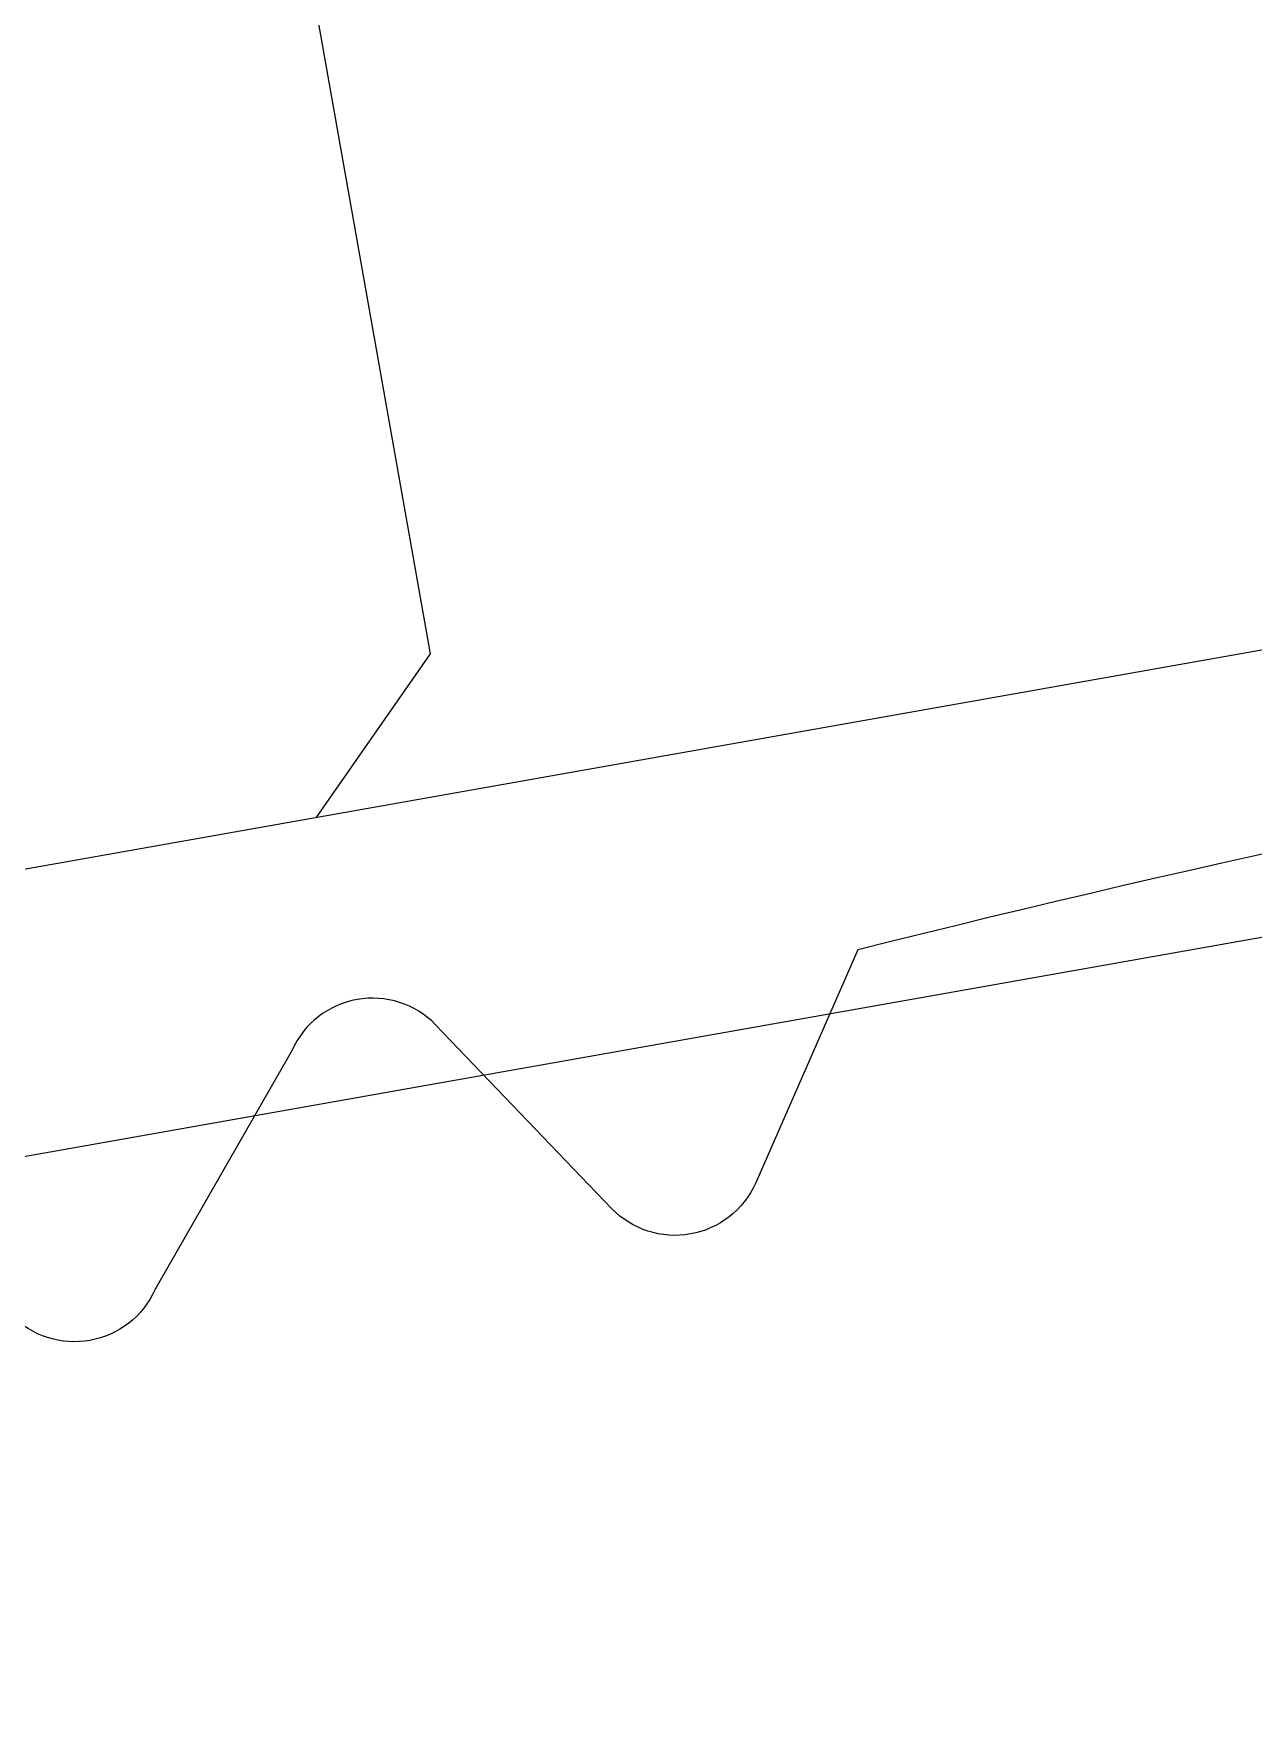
# Model space of a CAD drawing. Header units: millimetres. Extents: x -65527 to 8894748, y -37603 to 223697.
# Drawn here: x -31406.24 to -31402.03, y 101068.31 to 101074.08 of the extents above; entities that cross this region are included whole.
import ezdxf

# ---------------------------------------------------------------- set-up
doc = ezdxf.new("R2010")
doc.units = ezdxf.units.MM
doc.header["$LTSCALE"] = 10
doc.layers.add('Архитектура', color=251, linetype='Continuous')

msp = doc.modelspace()

# ---------------------------------------------------------------- linework, layer by layer
at = {"layer": 'Архитектура', "lineweight": 25, "transparency": 33554684}
msp.add_lwpolyline([(-31405.2637, 101071.3714), (-31404.8686, 101071.9367), (-31412.0183, 101112.2763), (-31412.5836, 101112.6714), (-31414.1443, 101112.3948)], dxfattribs=at)
msp.add_lwpolyline([(-31405.2637, 101071.3714), (-31404.8686, 101071.9367), (-31412.0183, 101112.2763), (-31412.5836, 101112.6714), (-31414.1443, 101112.3948)], dxfattribs=at)
msp.add_lwpolyline([(-31405.2637, 101071.3714), (-31404.8686, 101071.9367), (-31412.0183, 101112.2763), (-31412.5836, 101112.6714), (-31414.1443, 101112.3948)], dxfattribs=at)
msp.add_lwpolyline([(-31405.2637, 101071.3714), (-31404.8686, 101071.9367), (-31412.0183, 101112.2763), (-31412.5836, 101112.6714), (-31414.1443, 101112.3948)], dxfattribs=at)
msp.add_lwpolyline([(-31405.2637, 101071.3714), (-31404.8686, 101071.9367), (-31412.0183, 101112.2763), (-31412.5836, 101112.6714), (-31414.1443, 101112.3948)], dxfattribs=at)
msp.add_lwpolyline([(-31405.2637, 101071.3714), (-31404.8686, 101071.9367), (-31412.0183, 101112.2763), (-31412.5836, 101112.6714), (-31414.1443, 101112.3948)], dxfattribs=at)
msp.add_lwpolyline([(-31405.2637, 101071.3714), (-31404.8686, 101071.9367), (-31412.0183, 101112.2763), (-31412.5836, 101112.6714), (-31414.1443, 101112.3948)], dxfattribs=at)
msp.add_lwpolyline([(-31405.2637, 101071.3714), (-31404.8686, 101071.9367), (-31412.0183, 101112.2763), (-31412.5836, 101112.6714), (-31414.1443, 101112.3948)], dxfattribs=at)
msp.add_lwpolyline([(-31405.2637, 101071.3714), (-31404.8686, 101071.9367), (-31412.0183, 101112.2763), (-31412.5836, 101112.6714), (-31414.1443, 101112.3948)], dxfattribs=at)
msp.add_lwpolyline([(-31405.2637, 101071.3714), (-31404.8686, 101071.9367), (-31412.0183, 101112.2763), (-31412.5836, 101112.6714), (-31414.1443, 101112.3948)], dxfattribs=at)
msp.add_lwpolyline([(-31405.2637, 101071.3714), (-31404.8686, 101071.9367), (-31412.0183, 101112.2763), (-31412.5836, 101112.6714), (-31414.1443, 101112.3948)], dxfattribs=at)
msp.add_lwpolyline([(-31405.2637, 101071.3714), (-31404.8686, 101071.9367), (-31412.0183, 101112.2763), (-31412.5836, 101112.6714), (-31414.1443, 101112.3948)], dxfattribs=at)
msp.add_lwpolyline([(-31405.2637, 101071.3714), (-31404.8686, 101071.9367), (-31412.0183, 101112.2763), (-31412.5836, 101112.6714), (-31414.1443, 101112.3948)], dxfattribs=at)
msp.add_lwpolyline([(-31405.2637, 101071.3714), (-31404.8686, 101071.9367), (-31412.0183, 101112.2763), (-31412.5836, 101112.6714), (-31414.1443, 101112.3948)], dxfattribs=at)
msp.add_lwpolyline([(-31405.2637, 101071.3714), (-31404.8686, 101071.9367), (-31412.0183, 101112.2763), (-31412.5836, 101112.6714), (-31414.1443, 101112.3948)], dxfattribs=at)
msp.add_lwpolyline([(-31405.2637, 101071.3714), (-31404.8686, 101071.9367), (-31412.0183, 101112.2763), (-31412.5836, 101112.6714), (-31414.1443, 101112.3948)], dxfattribs=at)
msp.add_lwpolyline([(-31405.2637, 101071.3714), (-31404.8686, 101071.9367), (-31412.0183, 101112.2763), (-31412.5836, 101112.6714), (-31414.1443, 101112.3948)], dxfattribs=at)
msp.add_lwpolyline([(-31405.2637, 101071.3714), (-31404.8686, 101071.9367), (-31412.0183, 101112.2763), (-31412.5836, 101112.6714), (-31414.1443, 101112.3948)], dxfattribs=at)
msp.add_lwpolyline([(-31405.2637, 101071.3714), (-31404.8686, 101071.9367), (-31412.0183, 101112.2763), (-31412.5836, 101112.6714), (-31414.1443, 101112.3948)], dxfattribs=at)
msp.add_lwpolyline([(-31405.2637, 101071.3714), (-31404.8686, 101071.9367), (-31412.0183, 101112.2763), (-31412.5836, 101112.6714), (-31414.1443, 101112.3948)], dxfattribs=at)
msp.add_lwpolyline([(-31405.2637, 101071.3714), (-31404.8686, 101071.9367), (-31412.0183, 101112.2763), (-31412.5836, 101112.6714), (-31414.1443, 101112.3948)], dxfattribs=at)
msp.add_lwpolyline([(-31405.2637, 101071.3714), (-31404.8686, 101071.9367), (-31412.0183, 101112.2763), (-31412.5836, 101112.6714), (-31414.1443, 101112.3948)], dxfattribs=at)
msp.add_lwpolyline([(-31405.2637, 101071.3714), (-31404.8686, 101071.9367), (-31412.0183, 101112.2763), (-31412.5836, 101112.6714), (-31414.1443, 101112.3948)], dxfattribs=at)
msp.add_lwpolyline([(-31405.2637, 101071.3714), (-31404.8686, 101071.9367), (-31412.0183, 101112.2763), (-31412.5836, 101112.6714), (-31414.1443, 101112.3948)], dxfattribs=at)
msp.add_lwpolyline([(-31405.2637, 101071.3714), (-31404.8686, 101071.9367), (-31412.0183, 101112.2763), (-31412.5836, 101112.6714), (-31414.1443, 101112.3948)], dxfattribs=at)
msp.add_lwpolyline([(-31405.2637, 101071.3714), (-31404.8686, 101071.9367), (-31412.0183, 101112.2763), (-31412.5836, 101112.6714), (-31414.1443, 101112.3948)], dxfattribs=at)
msp.add_lwpolyline([(-31405.2637, 101071.3714), (-31404.8686, 101071.9367), (-31412.0183, 101112.2763), (-31412.5836, 101112.6714), (-31414.1443, 101112.3948)], dxfattribs=at)
msp.add_lwpolyline([(-31405.2637, 101071.3714), (-31404.8686, 101071.9367), (-31412.0183, 101112.2763), (-31412.5836, 101112.6714), (-31414.1443, 101112.3948)], dxfattribs=at)
msp.add_lwpolyline([(-31405.2637, 101071.3714), (-31404.8686, 101071.9367), (-31412.0183, 101112.2763), (-31412.5836, 101112.6714), (-31414.1443, 101112.3948)], dxfattribs=at)
msp.add_lwpolyline([(-31405.2637, 101071.3714), (-31404.8686, 101071.9367), (-31412.0183, 101112.2763), (-31412.5836, 101112.6714), (-31414.1443, 101112.3948)], dxfattribs=at)
msp.add_lwpolyline([(-31405.2637, 101071.3714), (-31404.8686, 101071.9367), (-31412.0183, 101112.2763), (-31412.5836, 101112.6714), (-31414.1443, 101112.3948)], dxfattribs=at)
msp.add_lwpolyline([(-31405.2637, 101071.3714), (-31404.8686, 101071.9367), (-31412.0183, 101112.2763), (-31412.5836, 101112.6714), (-31414.1443, 101112.3948)], dxfattribs=at)
msp.add_lwpolyline([(-31405.2637, 101071.3714), (-31404.8686, 101071.9367), (-31412.0183, 101112.2763), (-31412.5836, 101112.6714), (-31414.1443, 101112.3948)], dxfattribs=at)
msp.add_lwpolyline([(-31405.2637, 101071.3714), (-31404.8686, 101071.9367), (-31412.0183, 101112.2763), (-31412.5836, 101112.6714), (-31414.1443, 101112.3948)], dxfattribs=at)
msp.add_lwpolyline([(-31405.2637, 101071.3714), (-31404.8686, 101071.9367), (-31412.0183, 101112.2763), (-31412.5836, 101112.6714), (-31414.1443, 101112.3948)], dxfattribs=at)
msp.add_lwpolyline([(-31405.2637, 101071.3714), (-31404.8686, 101071.9367), (-31412.0183, 101112.2763), (-31412.5836, 101112.6714), (-31414.1443, 101112.3948)], dxfattribs=at)
msp.add_lwpolyline([(-31405.2637, 101071.3714), (-31404.8686, 101071.9367), (-31412.0183, 101112.2763), (-31412.5836, 101112.6714), (-31414.1443, 101112.3948)], dxfattribs=at)
for points in [[(-31396.9281, 101107.0674), (-31391.1438, 101074.4312, 0.414326), (-31390.5078, 101073.9866), (-31389.1872, 101074.2207, 0.410627), (-31388.7415, 101074.8499), (-31388.8598, 101075.517, 0.492552), (-31389.1245, 101075.7178), (-31389.6226, 101075.6295, -0.441111), (-31389.9053, 101075.827), (-31390.1733, 101077.6812, -0.208057), (-31389.8929, 101078.537, -0.000016), (-31387.9654, 101081.2919, -0.439819), (-31386.5221, 101081.5477, -0.000016), (-31383.7652, 101079.623, -0.208057), (-31383.2078, 101078.9157), (-31382.8223, 101077.0824, -0.441111), (-31383.0198, 101076.7997), (-31383.518, 101076.7115, 0.492552), (-31383.6975, 101076.432), (-31383.5793, 101075.7648, 0.410627), (-31382.9445, 101075.3271), (-31381.624, 101075.5612, 0.414326), (-31381.1795, 101076.1972), (-31386.9639, 101108.8334, 0.523933)], [(-31396.9281, 101107.0674), (-31391.1438, 101074.4312, 0.414326), (-31390.5078, 101073.9866), (-31389.1872, 101074.2207, 0.410627), (-31388.7415, 101074.8499), (-31388.8598, 101075.517, 0.492552), (-31389.1245, 101075.7178), (-31389.6226, 101075.6295, -0.441111), (-31389.9053, 101075.827), (-31390.1733, 101077.6812, -0.208057), (-31389.8929, 101078.537, -0.000016), (-31387.9654, 101081.2919, -0.439819), (-31386.5221, 101081.5477, -0.000016), (-31383.7652, 101079.623, -0.208057), (-31383.2078, 101078.9157), (-31382.8223, 101077.0824, -0.441111), (-31383.0198, 101076.7997), (-31383.518, 101076.7115, 0.492552), (-31383.6975, 101076.432), (-31383.5793, 101075.7648, 0.410627), (-31382.9445, 101075.3271), (-31381.624, 101075.5612, 0.414326), (-31381.1795, 101076.1972), (-31386.9639, 101108.8334, 0.523933)], [(-31396.9281, 101107.0674), (-31391.1438, 101074.4312, 0.414326), (-31390.5078, 101073.9866), (-31389.1872, 101074.2207, 0.410627), (-31388.7415, 101074.8499), (-31388.8598, 101075.517, 0.492552), (-31389.1245, 101075.7178), (-31389.6226, 101075.6295, -0.441111), (-31389.9053, 101075.827), (-31390.1733, 101077.6812, -0.208057), (-31389.8929, 101078.537, -0.000016), (-31387.9654, 101081.2919, -0.439819), (-31386.5221, 101081.5477, -0.000016), (-31383.7652, 101079.623, -0.208057), (-31383.2078, 101078.9157), (-31382.8223, 101077.0824, -0.441111), (-31383.0198, 101076.7997), (-31383.518, 101076.7115, 0.492552), (-31383.6975, 101076.432), (-31383.5793, 101075.7648, 0.410627), (-31382.9445, 101075.3271), (-31381.624, 101075.5612, 0.414326), (-31381.1795, 101076.1972), (-31386.9639, 101108.8334, 0.523933)], [(-31396.9281, 101107.0674), (-31391.1438, 101074.4312, 0.414326), (-31390.5078, 101073.9866), (-31389.1872, 101074.2207, 0.410627), (-31388.7415, 101074.8499), (-31388.8598, 101075.517, 0.492552), (-31389.1245, 101075.7178), (-31389.6226, 101075.6295, -0.441111), (-31389.9053, 101075.827), (-31390.1733, 101077.6812, -0.208057), (-31389.8929, 101078.537, -0.000016), (-31387.9654, 101081.2919, -0.439819), (-31386.5221, 101081.5477, -0.000016), (-31383.7652, 101079.623, -0.208057), (-31383.2078, 101078.9157), (-31382.8223, 101077.0824, -0.441111), (-31383.0198, 101076.7997), (-31383.518, 101076.7115, 0.492552), (-31383.6975, 101076.432), (-31383.5793, 101075.7648, 0.410627), (-31382.9445, 101075.3271), (-31381.624, 101075.5612, 0.414326), (-31381.1795, 101076.1972), (-31386.9639, 101108.8334, 0.523933)], [(-31396.9281, 101107.0674), (-31391.1438, 101074.4312, 0.414326), (-31390.5078, 101073.9866), (-31389.1872, 101074.2207, 0.410627), (-31388.7415, 101074.8499), (-31388.8598, 101075.517, 0.492552), (-31389.1245, 101075.7178), (-31389.6226, 101075.6295, -0.441111), (-31389.9053, 101075.827), (-31390.1733, 101077.6812, -0.208057), (-31389.8929, 101078.537, -0.000016), (-31387.9654, 101081.2919, -0.439819), (-31386.5221, 101081.5477, -0.000016), (-31383.7652, 101079.623, -0.208057), (-31383.2078, 101078.9157), (-31382.8223, 101077.0824, -0.441111), (-31383.0198, 101076.7997), (-31383.518, 101076.7115, 0.492552), (-31383.6975, 101076.432), (-31383.5793, 101075.7648, 0.410627), (-31382.9445, 101075.3271), (-31381.624, 101075.5612, 0.414326), (-31381.1795, 101076.1972), (-31386.9639, 101108.8334, 0.523933)], [(-31396.9281, 101107.0674), (-31391.1438, 101074.4312, 0.414326), (-31390.5078, 101073.9866), (-31389.1872, 101074.2207, 0.410627), (-31388.7415, 101074.8499), (-31388.8598, 101075.517, 0.492552), (-31389.1245, 101075.7178), (-31389.6226, 101075.6295, -0.441111), (-31389.9053, 101075.827), (-31390.1733, 101077.6812, -0.208057), (-31389.8929, 101078.537, -0.000016), (-31387.9654, 101081.2919, -0.439819), (-31386.5221, 101081.5477, -0.000016), (-31383.7652, 101079.623, -0.208057), (-31383.2078, 101078.9157), (-31382.8223, 101077.0824, -0.441111), (-31383.0198, 101076.7997), (-31383.518, 101076.7115, 0.492552), (-31383.6975, 101076.432), (-31383.5793, 101075.7648, 0.410627), (-31382.9445, 101075.3271), (-31381.624, 101075.5612, 0.414326), (-31381.1795, 101076.1972), (-31386.9639, 101108.8334, 0.523933)], [(-31396.9281, 101107.0674), (-31391.1438, 101074.4312, 0.414326), (-31390.5078, 101073.9866), (-31389.1872, 101074.2207, 0.410627), (-31388.7415, 101074.8499), (-31388.8598, 101075.517, 0.492552), (-31389.1245, 101075.7178), (-31389.6226, 101075.6295, -0.441111), (-31389.9053, 101075.827), (-31390.1733, 101077.6812, -0.208057), (-31389.8929, 101078.537, -0.000016), (-31387.9654, 101081.2919, -0.439819), (-31386.5221, 101081.5477, -0.000016), (-31383.7652, 101079.623, -0.208057), (-31383.2078, 101078.9157), (-31382.8223, 101077.0824, -0.441111), (-31383.0198, 101076.7997), (-31383.518, 101076.7115, 0.492552), (-31383.6975, 101076.432), (-31383.5793, 101075.7648, 0.410627), (-31382.9445, 101075.3271), (-31381.624, 101075.5612, 0.414326), (-31381.1795, 101076.1972), (-31386.9639, 101108.8334, 0.523933)], [(-31396.9281, 101107.0674), (-31391.1438, 101074.4312, 0.414326), (-31390.5078, 101073.9866), (-31389.1872, 101074.2207, 0.410627), (-31388.7415, 101074.8499), (-31388.8598, 101075.517, 0.492552), (-31389.1245, 101075.7178), (-31389.6226, 101075.6295, -0.441111), (-31389.9053, 101075.827), (-31390.1733, 101077.6812, -0.208057), (-31389.8929, 101078.537, -0.000016), (-31387.9654, 101081.2919, -0.439819), (-31386.5221, 101081.5477, -0.000016), (-31383.7652, 101079.623, -0.208057), (-31383.2078, 101078.9157), (-31382.8223, 101077.0824, -0.441111), (-31383.0198, 101076.7997), (-31383.518, 101076.7115, 0.492552), (-31383.6975, 101076.432), (-31383.5793, 101075.7648, 0.410627), (-31382.9445, 101075.3271), (-31381.624, 101075.5612, 0.414326), (-31381.1795, 101076.1972), (-31386.9639, 101108.8334, 0.523933)], [(-31396.9281, 101107.0674), (-31391.1438, 101074.4312, 0.414326), (-31390.5078, 101073.9866), (-31389.1872, 101074.2207, 0.410627), (-31388.7415, 101074.8499), (-31388.8598, 101075.517, 0.492552), (-31389.1245, 101075.7178), (-31389.6226, 101075.6295, -0.441111), (-31389.9053, 101075.827), (-31390.1733, 101077.6812, -0.208057), (-31389.8929, 101078.537, -0.000016), (-31387.9654, 101081.2919, -0.439819), (-31386.5221, 101081.5477, -0.000016), (-31383.7652, 101079.623, -0.208057), (-31383.2078, 101078.9157), (-31382.8223, 101077.0824, -0.441111), (-31383.0198, 101076.7997), (-31383.518, 101076.7115, 0.492552), (-31383.6975, 101076.432), (-31383.5793, 101075.7648, 0.410627), (-31382.9445, 101075.3271), (-31381.624, 101075.5612, 0.414326), (-31381.1795, 101076.1972), (-31386.9639, 101108.8334, 0.523933)], [(-31396.9281, 101107.0674), (-31391.1438, 101074.4312, 0.414326), (-31390.5078, 101073.9866), (-31389.1872, 101074.2207, 0.410627), (-31388.7415, 101074.8499), (-31388.8598, 101075.517, 0.492552), (-31389.1245, 101075.7178), (-31389.6226, 101075.6295, -0.441111), (-31389.9053, 101075.827), (-31390.1733, 101077.6812, -0.208057), (-31389.8929, 101078.537, -0.000016), (-31387.9654, 101081.2919, -0.439819), (-31386.5221, 101081.5477, -0.000016), (-31383.7652, 101079.623, -0.208057), (-31383.2078, 101078.9157), (-31382.8223, 101077.0824, -0.441111), (-31383.0198, 101076.7997), (-31383.518, 101076.7115, 0.492552), (-31383.6975, 101076.432), (-31383.5793, 101075.7648, 0.410627), (-31382.9445, 101075.3271), (-31381.624, 101075.5612, 0.414326), (-31381.1795, 101076.1972), (-31386.9639, 101108.8334, 0.523933)], [(-31396.9281, 101107.0674), (-31391.1438, 101074.4312, 0.414326), (-31390.5078, 101073.9866), (-31389.1872, 101074.2207, 0.410627), (-31388.7415, 101074.8499), (-31388.8598, 101075.517, 0.492552), (-31389.1245, 101075.7178), (-31389.6226, 101075.6295, -0.441111), (-31389.9053, 101075.827), (-31390.1733, 101077.6812, -0.208057), (-31389.8929, 101078.537, -0.000016), (-31387.9654, 101081.2919, -0.439819), (-31386.5221, 101081.5477, -0.000016), (-31383.7652, 101079.623, -0.208057), (-31383.2078, 101078.9157), (-31382.8223, 101077.0824, -0.441111), (-31383.0198, 101076.7997), (-31383.518, 101076.7115, 0.492552), (-31383.6975, 101076.432), (-31383.5793, 101075.7648, 0.410627), (-31382.9445, 101075.3271), (-31381.624, 101075.5612, 0.414326), (-31381.1795, 101076.1972), (-31386.9639, 101108.8334, 0.523933)], [(-31396.9281, 101107.0674), (-31391.1438, 101074.4312, 0.414326), (-31390.5078, 101073.9866), (-31389.1872, 101074.2207, 0.410627), (-31388.7415, 101074.8499), (-31388.8598, 101075.517, 0.492552), (-31389.1245, 101075.7178), (-31389.6226, 101075.6295, -0.441111), (-31389.9053, 101075.827), (-31390.1733, 101077.6812, -0.208057), (-31389.8929, 101078.537, -0.000016), (-31387.9654, 101081.2919, -0.439819), (-31386.5221, 101081.5477, -0.000016), (-31383.7652, 101079.623, -0.208057), (-31383.2078, 101078.9157), (-31382.8223, 101077.0824, -0.441111), (-31383.0198, 101076.7997), (-31383.518, 101076.7115, 0.492552), (-31383.6975, 101076.432), (-31383.5793, 101075.7648, 0.410627), (-31382.9445, 101075.3271), (-31381.624, 101075.5612, 0.414326), (-31381.1795, 101076.1972), (-31386.9639, 101108.8334, 0.523933)], [(-31396.9281, 101107.0674), (-31391.1438, 101074.4312, 0.414326), (-31390.5078, 101073.9866), (-31389.1872, 101074.2207, 0.410627), (-31388.7415, 101074.8499), (-31388.8598, 101075.517, 0.492552), (-31389.1245, 101075.7178), (-31389.6226, 101075.6295, -0.441111), (-31389.9053, 101075.827), (-31390.1733, 101077.6812, -0.208057), (-31389.8929, 101078.537, -0.000016), (-31387.9654, 101081.2919, -0.439819), (-31386.5221, 101081.5477, -0.000016), (-31383.7652, 101079.623, -0.208057), (-31383.2078, 101078.9157), (-31382.8223, 101077.0824, -0.441111), (-31383.0198, 101076.7997), (-31383.518, 101076.7115, 0.492552), (-31383.6975, 101076.432), (-31383.5793, 101075.7648, 0.410627), (-31382.9445, 101075.3271), (-31381.624, 101075.5612, 0.414326), (-31381.1795, 101076.1972), (-31386.9639, 101108.8334, 0.523933)], [(-31396.9281, 101107.0674), (-31391.1438, 101074.4312, 0.414326), (-31390.5078, 101073.9866), (-31389.1872, 101074.2207, 0.410627), (-31388.7415, 101074.8499), (-31388.8598, 101075.517, 0.492552), (-31389.1245, 101075.7178), (-31389.6226, 101075.6295, -0.441111), (-31389.9053, 101075.827), (-31390.1733, 101077.6812, -0.208057), (-31389.8929, 101078.537, -0.000016), (-31387.9654, 101081.2919, -0.439819), (-31386.5221, 101081.5477, -0.000016), (-31383.7652, 101079.623, -0.208057), (-31383.2078, 101078.9157), (-31382.8223, 101077.0824, -0.441111), (-31383.0198, 101076.7997), (-31383.518, 101076.7115, 0.492552), (-31383.6975, 101076.432), (-31383.5793, 101075.7648, 0.410627), (-31382.9445, 101075.3271), (-31381.624, 101075.5612, 0.414326), (-31381.1795, 101076.1972), (-31386.9639, 101108.8334, 0.523933)], [(-31396.9281, 101107.0674), (-31391.1438, 101074.4312, 0.414326), (-31390.5078, 101073.9866), (-31389.1872, 101074.2207, 0.410627), (-31388.7415, 101074.8499), (-31388.8598, 101075.517, 0.492552), (-31389.1245, 101075.7178), (-31389.6226, 101075.6295, -0.441111), (-31389.9053, 101075.827), (-31390.1733, 101077.6812, -0.208057), (-31389.8929, 101078.537, -0.000016), (-31387.9654, 101081.2919, -0.439819), (-31386.5221, 101081.5477, -0.000016), (-31383.7652, 101079.623, -0.208057), (-31383.2078, 101078.9157), (-31382.8223, 101077.0824, -0.441111), (-31383.0198, 101076.7997), (-31383.518, 101076.7115, 0.492552), (-31383.6975, 101076.432), (-31383.5793, 101075.7648, 0.410627), (-31382.9445, 101075.3271), (-31381.624, 101075.5612, 0.414326), (-31381.1795, 101076.1972), (-31386.9639, 101108.8334, 0.523933)], [(-31396.9281, 101107.0674), (-31391.1438, 101074.4312, 0.414326), (-31390.5078, 101073.9866), (-31389.1872, 101074.2207, 0.410627), (-31388.7415, 101074.8499), (-31388.8598, 101075.517, 0.492552), (-31389.1245, 101075.7178), (-31389.6226, 101075.6295, -0.441111), (-31389.9053, 101075.827), (-31390.1733, 101077.6812, -0.208057), (-31389.8929, 101078.537, -0.000016), (-31387.9654, 101081.2919, -0.439819), (-31386.5221, 101081.5477, -0.000016), (-31383.7652, 101079.623, -0.208057), (-31383.2078, 101078.9157), (-31382.8223, 101077.0824, -0.441111), (-31383.0198, 101076.7997), (-31383.518, 101076.7115, 0.492552), (-31383.6975, 101076.432), (-31383.5793, 101075.7648, 0.410627), (-31382.9445, 101075.3271), (-31381.624, 101075.5612, 0.414326), (-31381.1795, 101076.1972), (-31386.9639, 101108.8334, 0.523933)], [(-31396.9281, 101107.0674), (-31391.1438, 101074.4312, 0.414326), (-31390.5078, 101073.9866), (-31389.1872, 101074.2207, 0.410627), (-31388.7415, 101074.8499), (-31388.8598, 101075.517, 0.492552), (-31389.1245, 101075.7178), (-31389.6226, 101075.6295, -0.441111), (-31389.9053, 101075.827), (-31390.1733, 101077.6812, -0.208057), (-31389.8929, 101078.537, -0.000016), (-31387.9654, 101081.2919, -0.439819), (-31386.5221, 101081.5477, -0.000016), (-31383.7652, 101079.623, -0.208057), (-31383.2078, 101078.9157), (-31382.8223, 101077.0824, -0.441111), (-31383.0198, 101076.7997), (-31383.518, 101076.7115, 0.492552), (-31383.6975, 101076.432), (-31383.5793, 101075.7648, 0.410627), (-31382.9445, 101075.3271), (-31381.624, 101075.5612, 0.414326), (-31381.1795, 101076.1972), (-31386.9639, 101108.8334, 0.523933)], [(-31396.9281, 101107.0674), (-31391.1438, 101074.4312, 0.414326), (-31390.5078, 101073.9866), (-31389.1872, 101074.2207, 0.410627), (-31388.7415, 101074.8499), (-31388.8598, 101075.517, 0.492552), (-31389.1245, 101075.7178), (-31389.6226, 101075.6295, -0.441111), (-31389.9053, 101075.827), (-31390.1733, 101077.6812, -0.208057), (-31389.8929, 101078.537, -0.000016), (-31387.9654, 101081.2919, -0.439819), (-31386.5221, 101081.5477, -0.000016), (-31383.7652, 101079.623, -0.208057), (-31383.2078, 101078.9157), (-31382.8223, 101077.0824, -0.441111), (-31383.0198, 101076.7997), (-31383.518, 101076.7115, 0.492552), (-31383.6975, 101076.432), (-31383.5793, 101075.7648, 0.410627), (-31382.9445, 101075.3271), (-31381.624, 101075.5612, 0.414326), (-31381.1795, 101076.1972), (-31386.9639, 101108.8334, 0.523933)], [(-31396.9281, 101107.0674), (-31391.1438, 101074.4312, 0.414326), (-31390.5078, 101073.9866), (-31389.1872, 101074.2207, 0.410627), (-31388.7415, 101074.8499), (-31388.8598, 101075.517, 0.492552), (-31389.1245, 101075.7178), (-31389.6226, 101075.6295, -0.441111), (-31389.9053, 101075.827), (-31390.1733, 101077.6812, -0.208057), (-31389.8929, 101078.537, -0.000016), (-31387.9654, 101081.2919, -0.439819), (-31386.5221, 101081.5477, -0.000016), (-31383.7652, 101079.623, -0.208057), (-31383.2078, 101078.9157), (-31382.8223, 101077.0824, -0.441111), (-31383.0198, 101076.7997), (-31383.518, 101076.7115, 0.492552), (-31383.6975, 101076.432), (-31383.5793, 101075.7648, 0.410627), (-31382.9445, 101075.3271), (-31381.624, 101075.5612, 0.414326), (-31381.1795, 101076.1972), (-31386.9639, 101108.8334, 0.523933)], [(-31396.9281, 101107.0674), (-31391.1438, 101074.4312, 0.414326), (-31390.5078, 101073.9866), (-31389.1872, 101074.2207, 0.410627), (-31388.7415, 101074.8499), (-31388.8598, 101075.517, 0.492552), (-31389.1245, 101075.7178), (-31389.6226, 101075.6295, -0.441111), (-31389.9053, 101075.827), (-31390.1733, 101077.6812, -0.208057), (-31389.8929, 101078.537, -0.000016), (-31387.9654, 101081.2919, -0.439819), (-31386.5221, 101081.5477, -0.000016), (-31383.7652, 101079.623, -0.208057), (-31383.2078, 101078.9157), (-31382.8223, 101077.0824, -0.441111), (-31383.0198, 101076.7997), (-31383.518, 101076.7115, 0.492552), (-31383.6975, 101076.432), (-31383.5793, 101075.7648, 0.410627), (-31382.9445, 101075.3271), (-31381.624, 101075.5612, 0.414326), (-31381.1795, 101076.1972), (-31386.9639, 101108.8334, 0.523933)], [(-31396.9281, 101107.0674), (-31391.1438, 101074.4312, 0.414326), (-31390.5078, 101073.9866), (-31389.1872, 101074.2207, 0.410627), (-31388.7415, 101074.8499), (-31388.8598, 101075.517, 0.492552), (-31389.1245, 101075.7178), (-31389.6226, 101075.6295, -0.441111), (-31389.9053, 101075.827), (-31390.1733, 101077.6812, -0.208057), (-31389.8929, 101078.537, -0.000016), (-31387.9654, 101081.2919, -0.439819), (-31386.5221, 101081.5477, -0.000016), (-31383.7652, 101079.623, -0.208057), (-31383.2078, 101078.9157), (-31382.8223, 101077.0824, -0.441111), (-31383.0198, 101076.7997), (-31383.518, 101076.7115, 0.492552), (-31383.6975, 101076.432), (-31383.5793, 101075.7648, 0.410627), (-31382.9445, 101075.3271), (-31381.624, 101075.5612, 0.414326), (-31381.1795, 101076.1972), (-31386.9639, 101108.8334, 0.523933)], [(-31396.9281, 101107.0674), (-31391.1438, 101074.4312, 0.414326), (-31390.5078, 101073.9866), (-31389.1872, 101074.2207, 0.410627), (-31388.7415, 101074.8499), (-31388.8598, 101075.517, 0.492552), (-31389.1245, 101075.7178), (-31389.6226, 101075.6295, -0.441111), (-31389.9053, 101075.827), (-31390.1733, 101077.6812, -0.208057), (-31389.8929, 101078.537, -0.000016), (-31387.9654, 101081.2919, -0.439819), (-31386.5221, 101081.5477, -0.000016), (-31383.7652, 101079.623, -0.208057), (-31383.2078, 101078.9157), (-31382.8223, 101077.0824, -0.441111), (-31383.0198, 101076.7997), (-31383.518, 101076.7115, 0.492552), (-31383.6975, 101076.432), (-31383.5793, 101075.7648, 0.410627), (-31382.9445, 101075.3271), (-31381.624, 101075.5612, 0.414326), (-31381.1795, 101076.1972), (-31386.9639, 101108.8334, 0.523933)], [(-31396.9281, 101107.0674), (-31391.1438, 101074.4312, 0.414326), (-31390.5078, 101073.9866), (-31389.1872, 101074.2207, 0.410627), (-31388.7415, 101074.8499), (-31388.8598, 101075.517, 0.492552), (-31389.1245, 101075.7178), (-31389.6226, 101075.6295, -0.441111), (-31389.9053, 101075.827), (-31390.1733, 101077.6812, -0.208057), (-31389.8929, 101078.537, -0.000016), (-31387.9654, 101081.2919, -0.439819), (-31386.5221, 101081.5477, -0.000016), (-31383.7652, 101079.623, -0.208057), (-31383.2078, 101078.9157), (-31382.8223, 101077.0824, -0.441111), (-31383.0198, 101076.7997), (-31383.518, 101076.7115, 0.492552), (-31383.6975, 101076.432), (-31383.5793, 101075.7648, 0.410627), (-31382.9445, 101075.3271), (-31381.624, 101075.5612, 0.414326), (-31381.1795, 101076.1972), (-31386.9639, 101108.8334, 0.523933)], [(-31396.9281, 101107.0674), (-31391.1438, 101074.4312, 0.414326), (-31390.5078, 101073.9866), (-31389.1872, 101074.2207, 0.410627), (-31388.7415, 101074.8499), (-31388.8598, 101075.517, 0.492552), (-31389.1245, 101075.7178), (-31389.6226, 101075.6295, -0.441111), (-31389.9053, 101075.827), (-31390.1733, 101077.6812, -0.208057), (-31389.8929, 101078.537, -0.000016), (-31387.9654, 101081.2919, -0.439819), (-31386.5221, 101081.5477, -0.000016), (-31383.7652, 101079.623, -0.208057), (-31383.2078, 101078.9157), (-31382.8223, 101077.0824, -0.441111), (-31383.0198, 101076.7997), (-31383.518, 101076.7115, 0.492552), (-31383.6975, 101076.432), (-31383.5793, 101075.7648, 0.410627), (-31382.9445, 101075.3271), (-31381.624, 101075.5612, 0.414326), (-31381.1795, 101076.1972), (-31386.9639, 101108.8334, 0.523933)], [(-31396.9281, 101107.0674), (-31391.1438, 101074.4312, 0.414326), (-31390.5078, 101073.9866), (-31389.1872, 101074.2207, 0.410627), (-31388.7415, 101074.8499), (-31388.8598, 101075.517, 0.492552), (-31389.1245, 101075.7178), (-31389.6226, 101075.6295, -0.441111), (-31389.9053, 101075.827), (-31390.1733, 101077.6812, -0.208057), (-31389.8929, 101078.537, -0.000016), (-31387.9654, 101081.2919, -0.439819), (-31386.5221, 101081.5477, -0.000016), (-31383.7652, 101079.623, -0.208057), (-31383.2078, 101078.9157), (-31382.8223, 101077.0824, -0.441111), (-31383.0198, 101076.7997), (-31383.518, 101076.7115, 0.492552), (-31383.6975, 101076.432), (-31383.5793, 101075.7648, 0.410627), (-31382.9445, 101075.3271), (-31381.624, 101075.5612, 0.414326), (-31381.1795, 101076.1972), (-31386.9639, 101108.8334, 0.523933)], [(-31396.9281, 101107.0674), (-31391.1438, 101074.4312, 0.414326), (-31390.5078, 101073.9866), (-31389.1872, 101074.2207, 0.410627), (-31388.7415, 101074.8499), (-31388.8598, 101075.517, 0.492552), (-31389.1245, 101075.7178), (-31389.6226, 101075.6295, -0.441111), (-31389.9053, 101075.827), (-31390.1733, 101077.6812, -0.208057), (-31389.8929, 101078.537, -0.000016), (-31387.9654, 101081.2919, -0.439819), (-31386.5221, 101081.5477, -0.000016), (-31383.7652, 101079.623, -0.208057), (-31383.2078, 101078.9157), (-31382.8223, 101077.0824, -0.441111), (-31383.0198, 101076.7997), (-31383.518, 101076.7115, 0.492552), (-31383.6975, 101076.432), (-31383.5793, 101075.7648, 0.410627), (-31382.9445, 101075.3271), (-31381.624, 101075.5612, 0.414326), (-31381.1795, 101076.1972), (-31386.9639, 101108.8334, 0.523933)], [(-31396.9281, 101107.0674), (-31391.1438, 101074.4312, 0.414326), (-31390.5078, 101073.9866), (-31389.1872, 101074.2207, 0.410627), (-31388.7415, 101074.8499), (-31388.8598, 101075.517, 0.492552), (-31389.1245, 101075.7178), (-31389.6226, 101075.6295, -0.441111), (-31389.9053, 101075.827), (-31390.1733, 101077.6812, -0.208057), (-31389.8929, 101078.537, -0.000016), (-31387.9654, 101081.2919, -0.439819), (-31386.5221, 101081.5477, -0.000016), (-31383.7652, 101079.623, -0.208057), (-31383.2078, 101078.9157), (-31382.8223, 101077.0824, -0.441111), (-31383.0198, 101076.7997), (-31383.518, 101076.7115, 0.492552), (-31383.6975, 101076.432), (-31383.5793, 101075.7648, 0.410627), (-31382.9445, 101075.3271), (-31381.624, 101075.5612, 0.414326), (-31381.1795, 101076.1972), (-31386.9639, 101108.8334, 0.523933)], [(-31396.9281, 101107.0674), (-31391.1438, 101074.4312, 0.414326), (-31390.5078, 101073.9866), (-31389.1872, 101074.2207, 0.410627), (-31388.7415, 101074.8499), (-31388.8598, 101075.517, 0.492552), (-31389.1245, 101075.7178), (-31389.6226, 101075.6295, -0.441111), (-31389.9053, 101075.827), (-31390.1733, 101077.6812, -0.208057), (-31389.8929, 101078.537, -0.000016), (-31387.9654, 101081.2919, -0.439819), (-31386.5221, 101081.5477, -0.000016), (-31383.7652, 101079.623, -0.208057), (-31383.2078, 101078.9157), (-31382.8223, 101077.0824, -0.441111), (-31383.0198, 101076.7997), (-31383.518, 101076.7115, 0.492552), (-31383.6975, 101076.432), (-31383.5793, 101075.7648, 0.410627), (-31382.9445, 101075.3271), (-31381.624, 101075.5612, 0.414326), (-31381.1795, 101076.1972), (-31386.9639, 101108.8334, 0.523933)], [(-31396.9281, 101107.0674), (-31391.1438, 101074.4312, 0.414326), (-31390.5078, 101073.9866), (-31389.1872, 101074.2207, 0.410627), (-31388.7415, 101074.8499), (-31388.8598, 101075.517, 0.492552), (-31389.1245, 101075.7178), (-31389.6226, 101075.6295, -0.441111), (-31389.9053, 101075.827), (-31390.1733, 101077.6812, -0.208057), (-31389.8929, 101078.537, -0.000016), (-31387.9654, 101081.2919, -0.439819), (-31386.5221, 101081.5477, -0.000016), (-31383.7652, 101079.623, -0.208057), (-31383.2078, 101078.9157), (-31382.8223, 101077.0824, -0.441111), (-31383.0198, 101076.7997), (-31383.518, 101076.7115, 0.492552), (-31383.6975, 101076.432), (-31383.5793, 101075.7648, 0.410627), (-31382.9445, 101075.3271), (-31381.624, 101075.5612, 0.414326), (-31381.1795, 101076.1972), (-31386.9639, 101108.8334, 0.523933)], [(-31396.9281, 101107.0674), (-31391.1438, 101074.4312, 0.414326), (-31390.5078, 101073.9866), (-31389.1872, 101074.2207, 0.410627), (-31388.7415, 101074.8499), (-31388.8598, 101075.517, 0.492552), (-31389.1245, 101075.7178), (-31389.6226, 101075.6295, -0.441111), (-31389.9053, 101075.827), (-31390.1733, 101077.6812, -0.208057), (-31389.8929, 101078.537, -0.000016), (-31387.9654, 101081.2919, -0.439819), (-31386.5221, 101081.5477, -0.000016), (-31383.7652, 101079.623, -0.208057), (-31383.2078, 101078.9157), (-31382.8223, 101077.0824, -0.441111), (-31383.0198, 101076.7997), (-31383.518, 101076.7115, 0.492552), (-31383.6975, 101076.432), (-31383.5793, 101075.7648, 0.410627), (-31382.9445, 101075.3271), (-31381.624, 101075.5612, 0.414326), (-31381.1795, 101076.1972), (-31386.9639, 101108.8334, 0.523933)], [(-31396.9281, 101107.0674), (-31391.1438, 101074.4312, 0.414326), (-31390.5078, 101073.9866), (-31389.1872, 101074.2207, 0.410627), (-31388.7415, 101074.8499), (-31388.8598, 101075.517, 0.492552), (-31389.1245, 101075.7178), (-31389.6226, 101075.6295, -0.441111), (-31389.9053, 101075.827), (-31390.1733, 101077.6812, -0.208057), (-31389.8929, 101078.537, -0.000016), (-31387.9654, 101081.2919, -0.439819), (-31386.5221, 101081.5477, -0.000016), (-31383.7652, 101079.623, -0.208057), (-31383.2078, 101078.9157), (-31382.8223, 101077.0824, -0.441111), (-31383.0198, 101076.7997), (-31383.518, 101076.7115, 0.492552), (-31383.6975, 101076.432), (-31383.5793, 101075.7648, 0.410627), (-31382.9445, 101075.3271), (-31381.624, 101075.5612, 0.414326), (-31381.1795, 101076.1972), (-31386.9639, 101108.8334, 0.523933)], [(-31396.9281, 101107.0674), (-31391.1438, 101074.4312, 0.414326), (-31390.5078, 101073.9866), (-31389.1872, 101074.2207, 0.410627), (-31388.7415, 101074.8499), (-31388.8598, 101075.517, 0.492552), (-31389.1245, 101075.7178), (-31389.6226, 101075.6295, -0.441111), (-31389.9053, 101075.827), (-31390.1733, 101077.6812, -0.208057), (-31389.8929, 101078.537, -0.000016), (-31387.9654, 101081.2919, -0.439819), (-31386.5221, 101081.5477, -0.000016), (-31383.7652, 101079.623, -0.208057), (-31383.2078, 101078.9157), (-31382.8223, 101077.0824, -0.441111), (-31383.0198, 101076.7997), (-31383.518, 101076.7115, 0.492552), (-31383.6975, 101076.432), (-31383.5793, 101075.7648, 0.410627), (-31382.9445, 101075.3271), (-31381.624, 101075.5612, 0.414326), (-31381.1795, 101076.1972), (-31386.9639, 101108.8334, 0.523933)], [(-31396.9281, 101107.0674), (-31391.1438, 101074.4312, 0.414326), (-31390.5078, 101073.9866), (-31389.1872, 101074.2207, 0.410627), (-31388.7415, 101074.8499), (-31388.8598, 101075.517, 0.492552), (-31389.1245, 101075.7178), (-31389.6226, 101075.6295, -0.441111), (-31389.9053, 101075.827), (-31390.1733, 101077.6812, -0.208057), (-31389.8929, 101078.537, -0.000016), (-31387.9654, 101081.2919, -0.439819), (-31386.5221, 101081.5477, -0.000016), (-31383.7652, 101079.623, -0.208057), (-31383.2078, 101078.9157), (-31382.8223, 101077.0824, -0.441111), (-31383.0198, 101076.7997), (-31383.518, 101076.7115, 0.492552), (-31383.6975, 101076.432), (-31383.5793, 101075.7648, 0.410627), (-31382.9445, 101075.3271), (-31381.624, 101075.5612, 0.414326), (-31381.1795, 101076.1972), (-31386.9639, 101108.8334, 0.523933)], [(-31396.9281, 101107.0674), (-31391.1438, 101074.4312, 0.414326), (-31390.5078, 101073.9866), (-31389.1872, 101074.2207, 0.410627), (-31388.7415, 101074.8499), (-31388.8598, 101075.517, 0.492552), (-31389.1245, 101075.7178), (-31389.6226, 101075.6295, -0.441111), (-31389.9053, 101075.827), (-31390.1733, 101077.6812, -0.208057), (-31389.8929, 101078.537, -0.000016), (-31387.9654, 101081.2919, -0.439819), (-31386.5221, 101081.5477, -0.000016), (-31383.7652, 101079.623, -0.208057), (-31383.2078, 101078.9157), (-31382.8223, 101077.0824, -0.441111), (-31383.0198, 101076.7997), (-31383.518, 101076.7115, 0.492552), (-31383.6975, 101076.432), (-31383.5793, 101075.7648, 0.410627), (-31382.9445, 101075.3271), (-31381.624, 101075.5612, 0.414326), (-31381.1795, 101076.1972), (-31386.9639, 101108.8334, 0.523933)], [(-31396.9281, 101107.0674), (-31391.1438, 101074.4312, 0.414326), (-31390.5078, 101073.9866), (-31389.1872, 101074.2207, 0.410627), (-31388.7415, 101074.8499), (-31388.8598, 101075.517, 0.492552), (-31389.1245, 101075.7178), (-31389.6226, 101075.6295, -0.441111), (-31389.9053, 101075.827), (-31390.1733, 101077.6812, -0.208057), (-31389.8929, 101078.537, -0.000016), (-31387.9654, 101081.2919, -0.439819), (-31386.5221, 101081.5477, -0.000016), (-31383.7652, 101079.623, -0.208057), (-31383.2078, 101078.9157), (-31382.8223, 101077.0824, -0.441111), (-31383.0198, 101076.7997), (-31383.518, 101076.7115, 0.492552), (-31383.6975, 101076.432), (-31383.5793, 101075.7648, 0.410627), (-31382.9445, 101075.3271), (-31381.624, 101075.5612, 0.414326), (-31381.1795, 101076.1972), (-31386.9639, 101108.8334, 0.523933)], [(-31396.9281, 101107.0674), (-31391.1438, 101074.4312, 0.414326), (-31390.5078, 101073.9866), (-31389.1872, 101074.2207, 0.410627), (-31388.7415, 101074.8499), (-31388.8598, 101075.517, 0.492552), (-31389.1245, 101075.7178), (-31389.6226, 101075.6295, -0.441111), (-31389.9053, 101075.827), (-31390.1733, 101077.6812, -0.208057), (-31389.8929, 101078.537, -0.000016), (-31387.9654, 101081.2919, -0.439819), (-31386.5221, 101081.5477, -0.000016), (-31383.7652, 101079.623, -0.208057), (-31383.2078, 101078.9157), (-31382.8223, 101077.0824, -0.441111), (-31383.0198, 101076.7997), (-31383.518, 101076.7115, 0.492552), (-31383.6975, 101076.432), (-31383.5793, 101075.7648, 0.410627), (-31382.9445, 101075.3271), (-31381.624, 101075.5612, 0.414326), (-31381.1795, 101076.1972), (-31386.9639, 101108.8334, 0.523933)], [(-31396.9281, 101107.0674), (-31391.1438, 101074.4312, 0.414326), (-31390.5078, 101073.9866), (-31389.1872, 101074.2207, 0.410627), (-31388.7415, 101074.8499), (-31388.8598, 101075.517, 0.492552), (-31389.1245, 101075.7178), (-31389.6226, 101075.6295, -0.441111), (-31389.9053, 101075.827), (-31390.1733, 101077.6812, -0.208057), (-31389.8929, 101078.537, -0.000016), (-31387.9654, 101081.2919, -0.439819), (-31386.5221, 101081.5477, -0.000016), (-31383.7652, 101079.623, -0.208057), (-31383.2078, 101078.9157), (-31382.8223, 101077.0824, -0.441111), (-31383.0198, 101076.7997), (-31383.518, 101076.7115, 0.492552), (-31383.6975, 101076.432), (-31383.5793, 101075.7648, 0.410627), (-31382.9445, 101075.3271), (-31381.624, 101075.5612, 0.414326), (-31381.1795, 101076.1972), (-31386.9639, 101108.8334, 0.523933)], [(-31396.0073, 101072.2248, 0.035408), (-31403.3954, 101070.9154), (-31403.7479, 101070.1099, -0.527868), (-31404.2435, 101070.0221), (-31404.8514, 101070.6573, 0.527868), (-31405.3469, 101070.5695), (-31405.8196, 101069.7428, -0.527868), (-31406.3151, 101069.6549)], [(-31396.0073, 101072.2248, 0.035408), (-31403.3954, 101070.9154), (-31403.7479, 101070.1099, -0.527868), (-31404.2435, 101070.0221), (-31404.8514, 101070.6573, 0.527868), (-31405.3469, 101070.5695), (-31405.8196, 101069.7428, -0.527868), (-31406.3151, 101069.6549)], [(-31396.0073, 101072.2248, 0.035408), (-31403.3954, 101070.9154), (-31403.7479, 101070.1099, -0.527868), (-31404.2435, 101070.0221), (-31404.8514, 101070.6573, 0.527868), (-31405.3469, 101070.5695), (-31405.8196, 101069.7428, -0.527868), (-31406.3151, 101069.6549)], [(-31396.0073, 101072.2248, 0.035408), (-31403.3954, 101070.9154), (-31403.7479, 101070.1099, -0.527868), (-31404.2435, 101070.0221), (-31404.8514, 101070.6573, 0.527868), (-31405.3469, 101070.5695), (-31405.8196, 101069.7428, -0.527868), (-31406.3151, 101069.6549)], [(-31396.0073, 101072.2248, 0.035408), (-31403.3954, 101070.9154), (-31403.7479, 101070.1099, -0.527868), (-31404.2435, 101070.0221), (-31404.8514, 101070.6573, 0.527868), (-31405.3469, 101070.5695), (-31405.8196, 101069.7428, -0.527868), (-31406.3151, 101069.6549)], [(-31396.0073, 101072.2248, 0.035408), (-31403.3954, 101070.9154), (-31403.7479, 101070.1099, -0.527868), (-31404.2435, 101070.0221), (-31404.8514, 101070.6573, 0.527868), (-31405.3469, 101070.5695), (-31405.8196, 101069.7428, -0.527868), (-31406.3151, 101069.6549)], [(-31396.0073, 101072.2248, 0.035408), (-31403.3954, 101070.9154), (-31403.7479, 101070.1099, -0.527868), (-31404.2435, 101070.0221), (-31404.8514, 101070.6573, 0.527868), (-31405.3469, 101070.5695), (-31405.8196, 101069.7428, -0.527868), (-31406.3151, 101069.6549)], [(-31396.0073, 101072.2248, 0.035408), (-31403.3954, 101070.9154), (-31403.7479, 101070.1099, -0.527868), (-31404.2435, 101070.0221), (-31404.8514, 101070.6573, 0.527868), (-31405.3469, 101070.5695), (-31405.8196, 101069.7428, -0.527868), (-31406.3151, 101069.6549)], [(-31396.0073, 101072.2248, 0.035408), (-31403.3954, 101070.9154), (-31403.7479, 101070.1099, -0.527868), (-31404.2435, 101070.0221), (-31404.8514, 101070.6573, 0.527868), (-31405.3469, 101070.5695), (-31405.8196, 101069.7428, -0.527868), (-31406.3151, 101069.6549)], [(-31396.0073, 101072.2248, 0.035408), (-31403.3954, 101070.9154), (-31403.7479, 101070.1099, -0.527868), (-31404.2435, 101070.0221), (-31404.8514, 101070.6573, 0.527868), (-31405.3469, 101070.5695), (-31405.8196, 101069.7428, -0.527868), (-31406.3151, 101069.6549)], [(-31396.0073, 101072.2248, 0.035408), (-31403.3954, 101070.9154), (-31403.7479, 101070.1099, -0.527868), (-31404.2435, 101070.0221), (-31404.8514, 101070.6573, 0.527868), (-31405.3469, 101070.5695), (-31405.8196, 101069.7428, -0.527868), (-31406.3151, 101069.6549)], [(-31396.0073, 101072.2248, 0.035408), (-31403.3954, 101070.9154), (-31403.7479, 101070.1099, -0.527868), (-31404.2435, 101070.0221), (-31404.8514, 101070.6573, 0.527868), (-31405.3469, 101070.5695), (-31405.8196, 101069.7428, -0.527868), (-31406.3151, 101069.6549)], [(-31396.0073, 101072.2248, 0.035408), (-31403.3954, 101070.9154), (-31403.7479, 101070.1099, -0.527868), (-31404.2435, 101070.0221), (-31404.8514, 101070.6573, 0.527868), (-31405.3469, 101070.5695), (-31405.8196, 101069.7428, -0.527868), (-31406.3151, 101069.6549)], [(-31396.0073, 101072.2248, 0.035408), (-31403.3954, 101070.9154), (-31403.7479, 101070.1099, -0.527868), (-31404.2435, 101070.0221), (-31404.8514, 101070.6573, 0.527868), (-31405.3469, 101070.5695), (-31405.8196, 101069.7428, -0.527868), (-31406.3151, 101069.6549)], [(-31396.0073, 101072.2248, 0.035408), (-31403.3954, 101070.9154), (-31403.7479, 101070.1099, -0.527868), (-31404.2435, 101070.0221), (-31404.8514, 101070.6573, 0.527868), (-31405.3469, 101070.5695), (-31405.8196, 101069.7428, -0.527868), (-31406.3151, 101069.6549)], [(-31396.0073, 101072.2248, 0.035408), (-31403.3954, 101070.9154), (-31403.7479, 101070.1099, -0.527868), (-31404.2435, 101070.0221), (-31404.8514, 101070.6573, 0.527868), (-31405.3469, 101070.5695), (-31405.8196, 101069.7428, -0.527868), (-31406.3151, 101069.6549)], [(-31396.0073, 101072.2248, 0.035408), (-31403.3954, 101070.9154), (-31403.7479, 101070.1099, -0.527868), (-31404.2435, 101070.0221), (-31404.8514, 101070.6573, 0.527868), (-31405.3469, 101070.5695), (-31405.8196, 101069.7428, -0.527868), (-31406.3151, 101069.6549)], [(-31396.0073, 101072.2248, 0.035408), (-31403.3954, 101070.9154), (-31403.7479, 101070.1099, -0.527868), (-31404.2435, 101070.0221), (-31404.8514, 101070.6573, 0.527868), (-31405.3469, 101070.5695), (-31405.8196, 101069.7428, -0.527868), (-31406.3151, 101069.6549)], [(-31396.0073, 101072.2248, 0.035408), (-31403.3954, 101070.9154), (-31403.7479, 101070.1099, -0.527868), (-31404.2435, 101070.0221), (-31404.8514, 101070.6573, 0.527868), (-31405.3469, 101070.5695), (-31405.8196, 101069.7428, -0.527868), (-31406.3151, 101069.6549)], [(-31396.0073, 101072.2248, 0.035408), (-31403.3954, 101070.9154), (-31403.7479, 101070.1099, -0.527868), (-31404.2435, 101070.0221), (-31404.8514, 101070.6573, 0.527868), (-31405.3469, 101070.5695), (-31405.8196, 101069.7428, -0.527868), (-31406.3151, 101069.6549)], [(-31396.0073, 101072.2248, 0.035408), (-31403.3954, 101070.9154), (-31403.7479, 101070.1099, -0.527868), (-31404.2435, 101070.0221), (-31404.8514, 101070.6573, 0.527868), (-31405.3469, 101070.5695), (-31405.8196, 101069.7428, -0.527868), (-31406.3151, 101069.6549)], [(-31396.0073, 101072.2248, 0.035408), (-31403.3954, 101070.9154), (-31403.7479, 101070.1099, -0.527868), (-31404.2435, 101070.0221), (-31404.8514, 101070.6573, 0.527868), (-31405.3469, 101070.5695), (-31405.8196, 101069.7428, -0.527868), (-31406.3151, 101069.6549)], [(-31396.0073, 101072.2248, 0.035408), (-31403.3954, 101070.9154), (-31403.7479, 101070.1099, -0.527868), (-31404.2435, 101070.0221), (-31404.8514, 101070.6573, 0.527868), (-31405.3469, 101070.5695), (-31405.8196, 101069.7428, -0.527868), (-31406.3151, 101069.6549)], [(-31396.0073, 101072.2248, 0.035408), (-31403.3954, 101070.9154), (-31403.7479, 101070.1099, -0.527868), (-31404.2435, 101070.0221), (-31404.8514, 101070.6573, 0.527868), (-31405.3469, 101070.5695), (-31405.8196, 101069.7428, -0.527868), (-31406.3151, 101069.6549)], [(-31396.0073, 101072.2248, 0.035408), (-31403.3954, 101070.9154), (-31403.7479, 101070.1099, -0.527868), (-31404.2435, 101070.0221), (-31404.8514, 101070.6573, 0.527868), (-31405.3469, 101070.5695), (-31405.8196, 101069.7428, -0.527868), (-31406.3151, 101069.6549)], [(-31396.0073, 101072.2248, 0.035408), (-31403.3954, 101070.9154), (-31403.7479, 101070.1099, -0.527868), (-31404.2435, 101070.0221), (-31404.8514, 101070.6573, 0.527868), (-31405.3469, 101070.5695), (-31405.8196, 101069.7428, -0.527868), (-31406.3151, 101069.6549)], [(-31396.0073, 101072.2248, 0.035408), (-31403.3954, 101070.9154), (-31403.7479, 101070.1099, -0.527868), (-31404.2435, 101070.0221), (-31404.8514, 101070.6573, 0.527868), (-31405.3469, 101070.5695), (-31405.8196, 101069.7428, -0.527868), (-31406.3151, 101069.6549)], [(-31396.0073, 101072.2248, 0.035408), (-31403.3954, 101070.9154), (-31403.7479, 101070.1099, -0.527868), (-31404.2435, 101070.0221), (-31404.8514, 101070.6573, 0.527868), (-31405.3469, 101070.5695), (-31405.8196, 101069.7428, -0.527868), (-31406.3151, 101069.6549)], [(-31396.0073, 101072.2248, 0.035408), (-31403.3954, 101070.9154), (-31403.7479, 101070.1099, -0.527868), (-31404.2435, 101070.0221), (-31404.8514, 101070.6573, 0.527868), (-31405.3469, 101070.5695), (-31405.8196, 101069.7428, -0.527868), (-31406.3151, 101069.6549)], [(-31396.0073, 101072.2248, 0.035408), (-31403.3954, 101070.9154), (-31403.7479, 101070.1099, -0.527868), (-31404.2435, 101070.0221), (-31404.8514, 101070.6573, 0.527868), (-31405.3469, 101070.5695), (-31405.8196, 101069.7428, -0.527868), (-31406.3151, 101069.6549)], [(-31396.0073, 101072.2248, 0.035408), (-31403.3954, 101070.9154), (-31403.7479, 101070.1099, -0.527868), (-31404.2435, 101070.0221), (-31404.8514, 101070.6573, 0.527868), (-31405.3469, 101070.5695), (-31405.8196, 101069.7428, -0.527868), (-31406.3151, 101069.6549)], [(-31396.0073, 101072.2248, 0.035408), (-31403.3954, 101070.9154), (-31403.7479, 101070.1099, -0.527868), (-31404.2435, 101070.0221), (-31404.8514, 101070.6573, 0.527868), (-31405.3469, 101070.5695), (-31405.8196, 101069.7428, -0.527868), (-31406.3151, 101069.6549)], [(-31396.0073, 101072.2248, 0.035408), (-31403.3954, 101070.9154), (-31403.7479, 101070.1099, -0.527868), (-31404.2435, 101070.0221), (-31404.8514, 101070.6573, 0.527868), (-31405.3469, 101070.5695), (-31405.8196, 101069.7428, -0.527868), (-31406.3151, 101069.6549)], [(-31396.0073, 101072.2248, 0.035408), (-31403.3954, 101070.9154), (-31403.7479, 101070.1099, -0.527868), (-31404.2435, 101070.0221), (-31404.8514, 101070.6573, 0.527868), (-31405.3469, 101070.5695), (-31405.8196, 101069.7428, -0.527868), (-31406.3151, 101069.6549)], [(-31396.0073, 101072.2248, 0.035408), (-31403.3954, 101070.9154), (-31403.7479, 101070.1099, -0.527868), (-31404.2435, 101070.0221), (-31404.8514, 101070.6573, 0.527868), (-31405.3469, 101070.5695), (-31405.8196, 101069.7428, -0.527868), (-31406.3151, 101069.6549)], [(-31396.0073, 101072.2248, 0.035408), (-31403.3954, 101070.9154), (-31403.7479, 101070.1099, -0.527868), (-31404.2435, 101070.0221), (-31404.8514, 101070.6573, 0.527868), (-31405.3469, 101070.5695), (-31405.8196, 101069.7428, -0.527868), (-31406.3151, 101069.6549)], [(-31396.0073, 101072.2248, 0.035408), (-31403.3954, 101070.9154), (-31403.7479, 101070.1099, -0.527868), (-31404.2435, 101070.0221), (-31404.8514, 101070.6573, 0.527868), (-31405.3469, 101070.5695), (-31405.8196, 101069.7428, -0.527868), (-31406.3151, 101069.6549)]]:
    msp.add_lwpolyline(points, format="xyb", dxfattribs=at)
msp.add_lwpolyline([(-31411.0961, 101069.3471), (-31360.8153, 101078.2587), (-31360.9855, 101079.2192), (-31411.2663, 101070.3075)], close=True, dxfattribs=at)
msp.add_lwpolyline([(-31411.0961, 101069.3471), (-31360.8153, 101078.2587), (-31360.9855, 101079.2192), (-31411.2663, 101070.3075)], close=True, dxfattribs=at)
msp.add_lwpolyline([(-31411.0961, 101069.3471), (-31360.8153, 101078.2587), (-31360.9855, 101079.2192), (-31411.2663, 101070.3075)], close=True, dxfattribs=at)
msp.add_lwpolyline([(-31411.0961, 101069.3471), (-31360.8153, 101078.2587), (-31360.9855, 101079.2192), (-31411.2663, 101070.3075)], close=True, dxfattribs=at)
msp.add_lwpolyline([(-31411.0961, 101069.3471), (-31360.8153, 101078.2587), (-31360.9855, 101079.2192), (-31411.2663, 101070.3075)], close=True, dxfattribs=at)
msp.add_lwpolyline([(-31411.0961, 101069.3471), (-31360.8153, 101078.2587), (-31360.9855, 101079.2192), (-31411.2663, 101070.3075)], close=True, dxfattribs=at)
msp.add_lwpolyline([(-31411.0961, 101069.3471), (-31360.8153, 101078.2587), (-31360.9855, 101079.2192), (-31411.2663, 101070.3075)], close=True, dxfattribs=at)
msp.add_lwpolyline([(-31411.0961, 101069.3471), (-31360.8153, 101078.2587), (-31360.9855, 101079.2192), (-31411.2663, 101070.3075)], close=True, dxfattribs=at)
msp.add_lwpolyline([(-31411.0961, 101069.3471), (-31360.8153, 101078.2587), (-31360.9855, 101079.2192), (-31411.2663, 101070.3075)], close=True, dxfattribs=at)
msp.add_lwpolyline([(-31411.0961, 101069.3471), (-31360.8153, 101078.2587), (-31360.9855, 101079.2192), (-31411.2663, 101070.3075)], close=True, dxfattribs=at)
msp.add_lwpolyline([(-31411.0961, 101069.3471), (-31360.8153, 101078.2587), (-31360.9855, 101079.2192), (-31411.2663, 101070.3075)], close=True, dxfattribs=at)
msp.add_lwpolyline([(-31411.0961, 101069.3471), (-31360.8153, 101078.2587), (-31360.9855, 101079.2192), (-31411.2663, 101070.3075)], close=True, dxfattribs=at)
msp.add_lwpolyline([(-31411.0961, 101069.3471), (-31360.8153, 101078.2587), (-31360.9855, 101079.2192), (-31411.2663, 101070.3075)], close=True, dxfattribs=at)
msp.add_lwpolyline([(-31411.0961, 101069.3471), (-31360.8153, 101078.2587), (-31360.9855, 101079.2192), (-31411.2663, 101070.3075)], close=True, dxfattribs=at)
msp.add_lwpolyline([(-31411.0961, 101069.3471), (-31360.8153, 101078.2587), (-31360.9855, 101079.2192), (-31411.2663, 101070.3075)], close=True, dxfattribs=at)
msp.add_lwpolyline([(-31411.0961, 101069.3471), (-31360.8153, 101078.2587), (-31360.9855, 101079.2192), (-31411.2663, 101070.3075)], close=True, dxfattribs=at)
msp.add_lwpolyline([(-31411.0961, 101069.3471), (-31360.8153, 101078.2587), (-31360.9855, 101079.2192), (-31411.2663, 101070.3075)], close=True, dxfattribs=at)
msp.add_lwpolyline([(-31411.0961, 101069.3471), (-31360.8153, 101078.2587), (-31360.9855, 101079.2192), (-31411.2663, 101070.3075)], close=True, dxfattribs=at)
msp.add_lwpolyline([(-31411.0961, 101069.3471), (-31360.8153, 101078.2587), (-31360.9855, 101079.2192), (-31411.2663, 101070.3075)], close=True, dxfattribs=at)
msp.add_lwpolyline([(-31411.0961, 101069.3471), (-31360.8153, 101078.2587), (-31360.9855, 101079.2192), (-31411.2663, 101070.3075)], close=True, dxfattribs=at)
msp.add_lwpolyline([(-31411.0961, 101069.3471), (-31360.8153, 101078.2587), (-31360.9855, 101079.2192), (-31411.2663, 101070.3075)], close=True, dxfattribs=at)
msp.add_lwpolyline([(-31411.0961, 101069.3471), (-31360.8153, 101078.2587), (-31360.9855, 101079.2192), (-31411.2663, 101070.3075)], close=True, dxfattribs=at)
msp.add_lwpolyline([(-31411.0961, 101069.3471), (-31360.8153, 101078.2587), (-31360.9855, 101079.2192), (-31411.2663, 101070.3075)], close=True, dxfattribs=at)
msp.add_lwpolyline([(-31411.0961, 101069.3471), (-31360.8153, 101078.2587), (-31360.9855, 101079.2192), (-31411.2663, 101070.3075)], close=True, dxfattribs=at)
msp.add_lwpolyline([(-31411.0961, 101069.3471), (-31360.8153, 101078.2587), (-31360.9855, 101079.2192), (-31411.2663, 101070.3075)], close=True, dxfattribs=at)
msp.add_lwpolyline([(-31411.0961, 101069.3471), (-31360.8153, 101078.2587), (-31360.9855, 101079.2192), (-31411.2663, 101070.3075)], close=True, dxfattribs=at)
msp.add_lwpolyline([(-31411.0961, 101069.3471), (-31360.8153, 101078.2587), (-31360.9855, 101079.2192), (-31411.2663, 101070.3075)], close=True, dxfattribs=at)
msp.add_lwpolyline([(-31411.0961, 101069.3471), (-31360.8153, 101078.2587), (-31360.9855, 101079.2192), (-31411.2663, 101070.3075)], close=True, dxfattribs=at)
msp.add_lwpolyline([(-31411.0961, 101069.3471), (-31360.8153, 101078.2587), (-31360.9855, 101079.2192), (-31411.2663, 101070.3075)], close=True, dxfattribs=at)
msp.add_lwpolyline([(-31411.0961, 101069.3471), (-31360.8153, 101078.2587), (-31360.9855, 101079.2192), (-31411.2663, 101070.3075)], close=True, dxfattribs=at)
msp.add_lwpolyline([(-31411.0961, 101069.3471), (-31360.8153, 101078.2587), (-31360.9855, 101079.2192), (-31411.2663, 101070.3075)], close=True, dxfattribs=at)
msp.add_lwpolyline([(-31411.0961, 101069.3471), (-31360.8153, 101078.2587), (-31360.9855, 101079.2192), (-31411.2663, 101070.3075)], close=True, dxfattribs=at)
msp.add_lwpolyline([(-31411.0961, 101069.3471), (-31360.8153, 101078.2587), (-31360.9855, 101079.2192), (-31411.2663, 101070.3075)], close=True, dxfattribs=at)
msp.add_lwpolyline([(-31411.0961, 101069.3471), (-31360.8153, 101078.2587), (-31360.9855, 101079.2192), (-31411.2663, 101070.3075)], close=True, dxfattribs=at)
msp.add_lwpolyline([(-31411.0961, 101069.3471), (-31360.8153, 101078.2587), (-31360.9855, 101079.2192), (-31411.2663, 101070.3075)], close=True, dxfattribs=at)
msp.add_lwpolyline([(-31411.0961, 101069.3471), (-31360.8153, 101078.2587), (-31360.9855, 101079.2192), (-31411.2663, 101070.3075)], close=True, dxfattribs=at)
msp.add_lwpolyline([(-31411.0961, 101069.3471), (-31360.8153, 101078.2587), (-31360.9855, 101079.2192), (-31411.2663, 101070.3075)], close=True, dxfattribs=at)
msp.add_arc((-31935.6492, 110639.7931), 9778.6546, 272.59254797, 356.63539137, dxfattribs=at)

doc.saveas('drawing.dxf')
